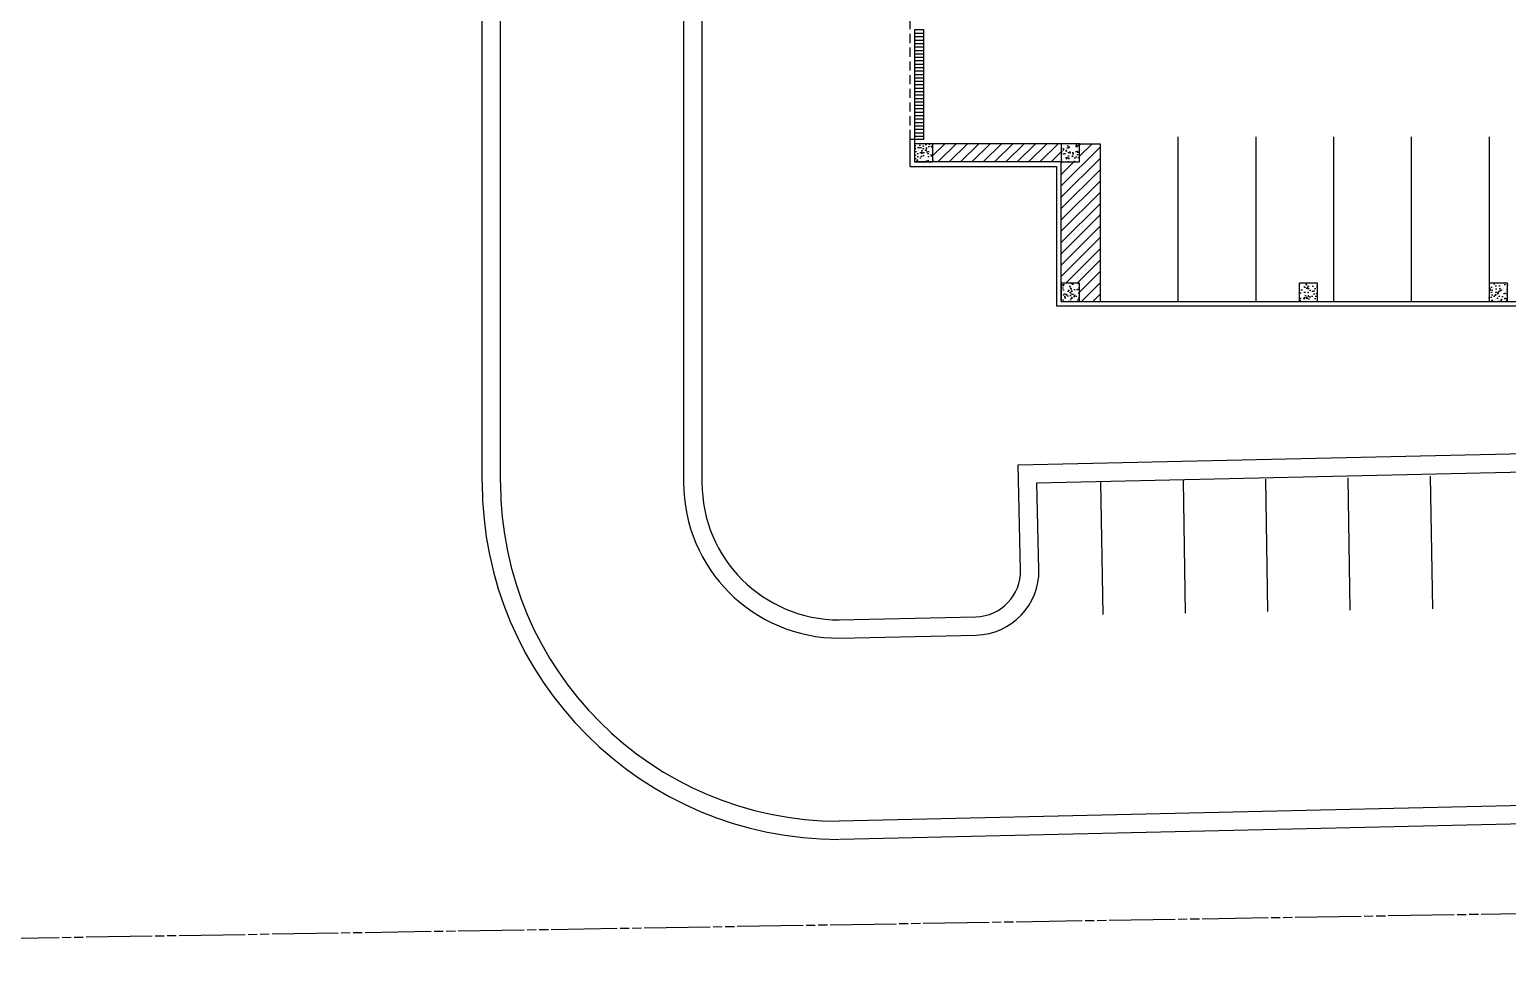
# Model space of a CAD drawing. Header units: inches. Extents: x -744 to 10613, y 1541 to 7685.
# Drawn here: x 1193 to 3130, y 2456 to 3679 of the extents above; entities that cross this region are included whole.
import ezdxf

# ---------------------------------------------------------------- set-up
doc = ezdxf.new("R2010")
doc.units = ezdxf.units.IN
doc.header["$LTSCALE"] = 96
doc.header["$MEASUREMENT"] = 0
doc.header["$PDSIZE"] = 1.5
doc.linetypes.add('BOUND3', pattern=[1.27, 0.9, -0.04, 0.125, -0.04, 0.125, -0.04])
doc.linetypes.add('HIDDEN2', pattern=[0.1875, 0.125, -0.0625])
doc.layers.get('0').update_dxf_attribs({"linetype": 'CONTINUOUS'})
for name, color, linetype in [('A_0_CONST', 11, 'CONTINUOUS'), ('A_1-4_COL', 7, 'CONTINUOUS'), ('A_1-4_COL_H', 6, 'CONTINUOUS'), ('A_1-4_PARK', 33, 'CONTINUOUS'), ('A_1-4_RAMP-UP', 33, 'CONTINUOUS'), ('A_1-5_COL', 7, 'CONTINUOUS'), ('A_1-5_WALLS', 2, 'CONTINUOUS'), ('A_1_dRAIN', 1, 'CONTINUOUS'), ('A_1_H', 8, 'CONTINUOUS'), ('A_1_PARK', 33, 'CONTINUOUS'), ('A_1_WALLS', 2, 'CONTINUOUS'), ('PR-RDCG', 8, 'CONTINUOUS'), ('PR-RDFC', 1, 'CONTINUOUS'), ('PR-RDPKG', 1, 'CONTINUOUS'), ('RC-BD', 5, 'BOUND3')]:
    doc.layers.add(name, color=color, linetype=linetype)

# ---------------------------------------------------------------- blocks, each defined once
blk = doc.blocks.new('COL_1-5_2X2')
at = {"layer": 'A_1-4_COL_H'}
h = blk.add_hatch(dxfattribs=at)
h.set_pattern_fill('AR-CONC', color=256, scale=2, style=0)
h.set_pattern_definition([(50, (-9524.36, -4671.945), (14.345204, -1.255043), [1.5, -16.5]), (355, (-9524.36, -4671.945), (-2.775027, 15.043843), [1.2, -13.2]), (100.4514, (-9523.165, -4672.05), (11.570188, 13.78879), [1.274804, -14.022842]), (46.1842, (-9524.36, -4667.945), (21.34482, -3.31038), [2.25, -24.75]), (96.6356, (-9522.581, -4668.221), (18.693254, 19.482357), [1.912206, -21.03426]), (351.1842, (-9524.36, -4667.945), (18.69324, 19.48237), [1.8, -19.8]), (21, (-9522.36, -4668.945), (11.938141, -8.052378), [1.5, -16.5]), (326, (-9522.36, -4668.945), (4.866307, 14.503), [1.2, -13.2]), (71.4514, (-9521.365, -4669.617), (16.804453, 6.45061), [1.274804, -14.022842]), (37.5, (-9524.36, -4671.9455), (0.243197, 6.657877), [0, -13.04, 0, -13.4, 0, -13.25]), (7.5, (-9524.36, -4671.9455), (5.2613907, 7.888234), [0, -7.64, 0, -12.74, 0, -5.05]), (327.5, (-9528.82, -4671.9455), (10.6764487, -0.4510974), [0, -5, 0, -15.6, 0, -20.7]), (317.5, (-9530.82, -4671.9455), (11.663723, 2.0021), [0, -6.5, 0, -10.36, 0, -14.7])])
h.paths.add_polyline_path([(-12, -12), (12, -12), (12, 12), (-12, 12)])
at = {"layer": 'A_0_CONST'}
blk.add_point((0, 0), dxfattribs=at)
at = {"layer": 'A_1-5_COL'}
blk.add_lwpolyline([(-12, -12), (12, -12), (12, 12), (-12, 12)], close=True, dxfattribs=at)
blk = doc.blocks.new('A$C7C326F8F')
at = {"layer": 'A_1_dRAIN'}
h = blk.add_hatch(dxfattribs=at)
h.set_pattern_fill('ANSI31', color=8, scale=36, angle=315, style=0)
h.set_pattern_definition([(180, (9192, -3674.074), (-1e-15, 4.5), [])])
h.paths.add_polyline_path([(36, 219), (36, 362.4), (24, 362.4), (24, 219)])
at = {"layer": 'A_1_H'}
h = blk.add_hatch(dxfattribs=at)
h.set_pattern_fill('ANSI31', color=256, scale=84, style=0)
h.set_pattern_definition([(45, (-2329.5, -3316.5), (-7.42462, 7.42462), [])])
h.paths.add_polyline_path([(216, 213), (48, 213), (48, 201), (216, 201)])
h.paths.add_polyline_path([(216, 201), (48, 201), (48, 189), (216, 189)])
h.paths.add_polyline_path([(267, 213), (240, 213), (240, 189), (228, 189), (228, 30), (240, 30), (240, 18), (267, 18)])
h.paths.add_polyline_path([(228, 189), (216, 189), (216, 30), (228, 30)])
h.paths.add_polyline_path([(267, 18), (240, 18), (240, 6), (267, 6)])
at = {"layer": 'A_1-4_PARK'}
for p, q in [((369, 222), (369, 6)), ((471, 222), (471, 6)), ((573, 222), (573, 6)), ((675, 222), (675, 6)), ((777, 222), (777, 6))]:
    blk.add_line(p, q, dxfattribs=at)
at = {"layer": 'A_1-4_RAMP-UP'}
blk.add_line((267, 213), (267, 6), dxfattribs=at)
at = {"layer": 'A_1-5_WALLS'}
for p, q in [((18, 183), (18, 219)), ((24, 219), (24, 189)), ((18, 183), (210, 183)), ((216, 189), (24, 189)), ((210, 183), (210, 0)), ((216, 6), (216, 189)), ((2761.5, 0), (210, 0)), ((216, 6), (2761.5, 6))]:
    blk.add_line(p, q, dxfattribs=at)
at = {"layer": 'A_1_dRAIN', "ltscale": 128}
blk.add_lwpolyline([(36, 219), (36, 362.4), (24, 362.4), (24, 219)], close=True, dxfattribs=at)
at = {"layer": 'A_1_PARK'}
for p, q in [((216, 213), (48, 213)), ((240, 213), (267, 213))]:
    blk.add_line(p, q, dxfattribs=at)
at = {"layer": 'A_1_WALLS', "linetype": 'HIDDEN2'}
blk.add_line((18, 219), (18, 507), dxfattribs=at)
at = {"layer": 'A_1_WALLS'}
blk.add_line((18, 219), (24, 219), dxfattribs=at)
at = {"layer": 'A_1-4_COL', "rotation": 180}
for p in [(36, 201), (228, 201), (228, 18), (540, 18), (789, 18)]:
    blk.add_blockref('COL_1-5_2X2', p, dxfattribs=at)

msp = doc.modelspace()

# ---------------------------------------------------------------- linework, layer by layer
at = {"layer": 'PR-RDCG'}
for p, q in [((1810.6, 3084.9), (1810.6, 5706)), ((2050.7, 3943.2), (2050.7, 3084.9)), ((2513.7, 3084.7), (3545.4, 3108.1)), ((2516.3, 2970.9), (2513.7, 3084.7)), ((2254.7, 2880.9), (2434.2, 2885)), ((9626.3, 2807.8), (2254.7, 2640.9))]:
    msp.add_line(p, q, dxfattribs=at)
for centre, radius, start, end in [((2254.7, 3085), 444.1, 180.0119, 269.9951), ((2254.7, 3084.9), 204, 180, 270), ((2432.3, 2969), 84, 271.2963, 1.2963)]:
    msp.add_arc(centre, radius, start, end, dxfattribs=at)
at = {"layer": 'PR-RDFC'}
for p, q in [((1786.6, 3084.9), (1786.6, 5706)), ((2074.7, 3943.2), (2074.7, 3084.9)), ((2489.2, 3108.2), (5944.3, 3186.3)), ((2492.3, 2970.3), (2489.2, 3108.2)), ((2254.1, 2904.9), (2433.7, 2909)), ((9626.9, 2783.8), (2255.2, 2616.9))]:
    msp.add_line(p, q, dxfattribs=at)
for centre, radius, start, end in [((2254.7, 3085), 468.1, 180.0119, 269.9951), ((2254.7, 3084.9), 180, 180, 270), ((2432.3, 2969), 60, 271.2963, 1.2963)]:
    msp.add_arc(centre, radius, start, end, dxfattribs=at)
at = {"layer": 'PR-RDPKG'}
for p, q in [((2600.6, 2912.1), (2597.7, 3086.1)), ((2708.5, 2913.9), (2705.7, 3087.9)), ((2816.5, 2915.7), (2813.7, 3089.6)), ((2924.5, 2917.4), (2921.6, 3091.4)), ((3032.5, 2919.2), (3029.6, 3093.2))]:
    msp.add_line(p, q, dxfattribs=at)
at = {"layer": 'RC-BD'}
msp.add_line((10374.9, 2637.9), (-743.8, 2455.5), dxfattribs=at)
msp.add_arc((15549.7, -4846), 17854.7, 135.42473, 155.86175, dxfattribs=at)

# ---------------------------------------------------------------- block references
at = {"linetype": 'Continuous'}
msp.add_blockref('A$C7C326F8F', (2329.5, 3316.5), dxfattribs=at)

doc.saveas('drawing.dxf')
